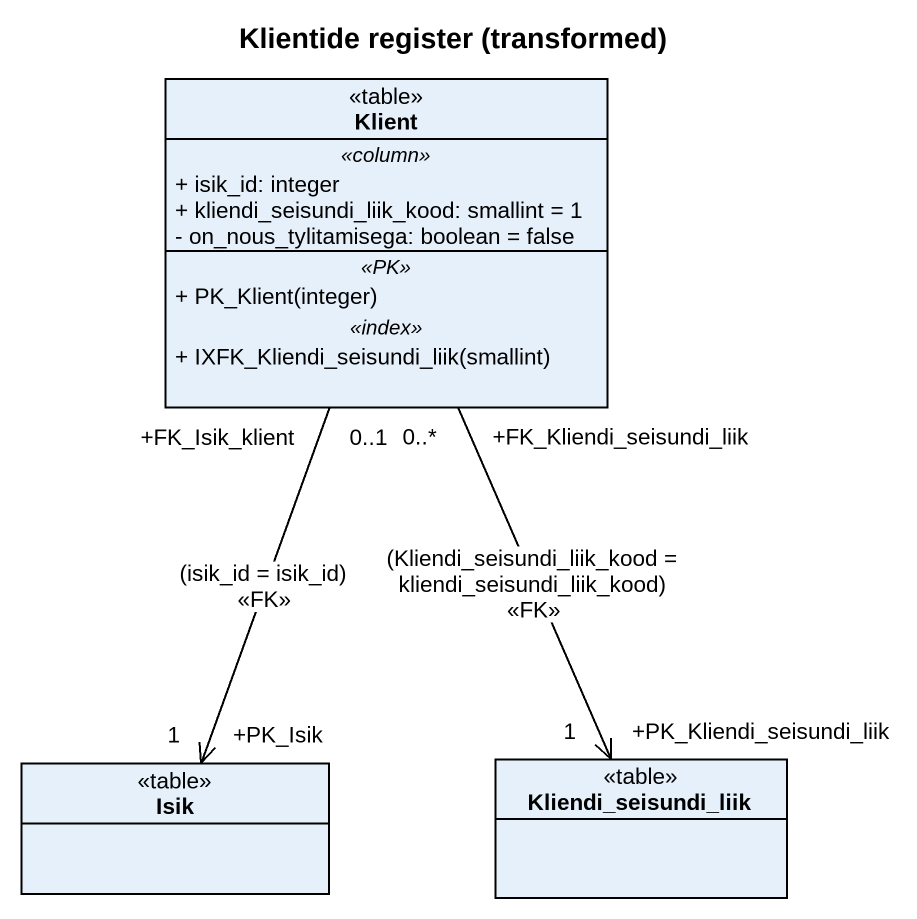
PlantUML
@startuml
title Klientide register (transformed)
hide circle
hide empty members
skinparam classAttributeIconSize 0
class Klient <<table>> {
  .. <<column>> ..
  + isik_id: integer
  + kliendi_seisundi_liik_kood: smallint = 1
  - on_nous_tylitamisega: boolean = false
  .. <<PK>> ..
  + PK_Klient(integer)
  .. <<index>> ..
  + IXFK_Kliendi_seisundi_liik(smallint)
}
class Isik <<table>>
class Kliendi_seisundi_liik <<table>>
Klient "+FK_Isik_klient\n0..1" --> "+PK_Isik\n1" Isik : (isik_id = isik_id)\n<<FK>>
Klient "+FK_Kliendi_seisundi_liik\n0..*" --> "+PK_Kliendi_seisundi_liik\n1" Kliendi_seisundi_liik : (Kliendi_seisundi_liik_kood = kliendi_seisundi_liik_kood)\n<<FK>>
@enduml
